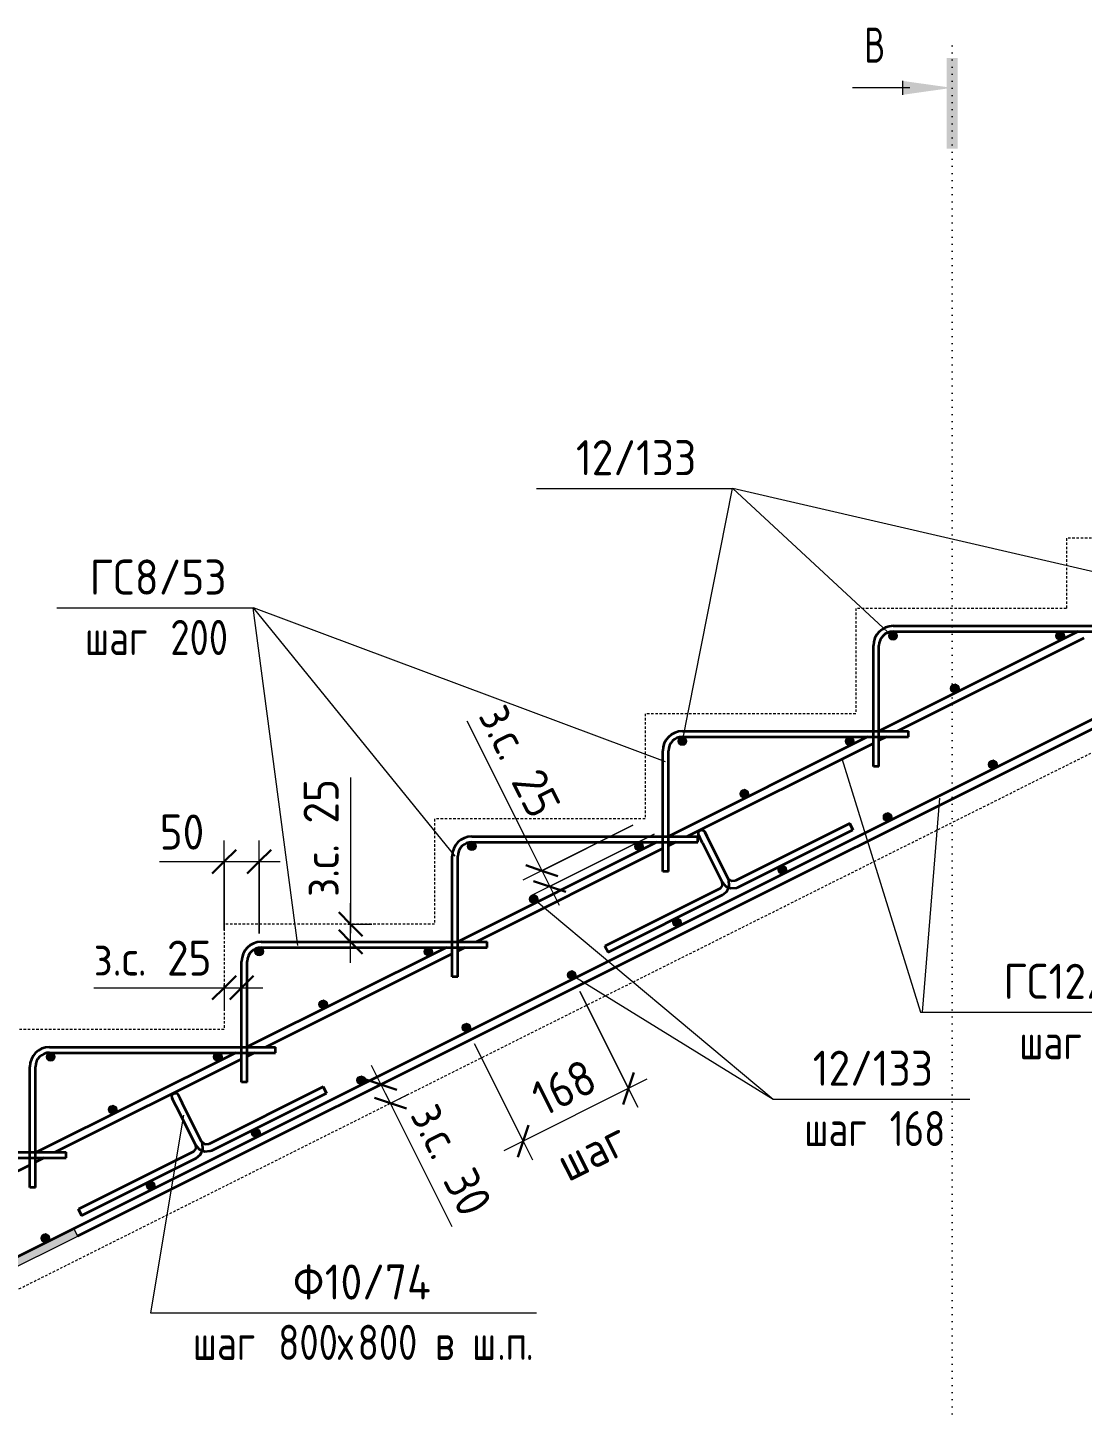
# Model space of a CAD drawing. Header units: millimetres. Extents: x 28908 to 47912, y -2577 to 78399.
# Drawn here: x 36930 to 38433, y -1306 to 658 of the extents above; entities that cross this region are included whole.
import ezdxf

# ---------------------------------------------------------------- set-up
doc = ezdxf.new("R2010")
doc.units = ezdxf.units.MM
doc.linetypes.add('01 Штриховая _4 мм_', pattern=[6, 3.5, -2.5])
doc.linetypes.add('04 Пунктир 10мм', pattern=[10, 0, -10])
for name, color, linetype, lineweight in [('AA_Dim', 7, 'Continuous', 9), ('AA_Dim-20', 7, 'Continuous', 9), ('AA_Oformlenie', 7, 'Continuous', 9), ('AA_Razrez', 7, 'Continuous', 9), ('AA_Vinoska', 7, 'Continuous', 9), ('KR_Armatura', 7, 'Continuous', 20), ('KR_Armatura_Tonkie', 7, 'Continuous', 20)]:
    doc.layers.add(name, color=color, linetype=linetype, lineweight=lineweight)
doc.layers.add('AF_Perekritie', color=7, linetype='Continuous', lineweight=60, true_color=0x006a35)
doc.layers.add('AF_Perekritie_Опалубка', color=7, linetype='Continuous', lineweight=60, true_color=0x006a35)
doc.styles.add('ISOCPEUR', font='isocpeur.TTF', dxfattribs={"width": 0.7, "height": 50})
doc.styles.add('ISOCPEUR_1', font='isocpeur.TTF', dxfattribs={"width": 0.9, "height": 50})
doc.styles.add('ISOCPEUR_2', font='isocpeur.TTF', dxfattribs={"width": 0.8, "height": 50})
doc.dimstyles.new('00_Точн_3_знака__прозр__1', dxfattribs={"dimscale": 304.8, "dimtxt": 50.137748, "dimasz": 0.111549, "dimexe": 0.098425, "dimexo": 0.065617, "dimgap": 0.006562, "dimtad": 1, "dimdec": 3, "dimrnd": 0.001, "dimdsep": 46, "dimtxsty": 'ISOCPEUR_1', "dimblk1": 'OBLIQUE', "dimblk2": 'OBLIQUE', "dimsah": 1, "dimcen": 0.09, "dimdle": 0.098425, "dimazin": 0, "dimtfac": 1, "dimtdec": 4, "dimtix": 1, "dimtmove": 1, "dimatfit": 3, "dimfxl": 1, "dimtvp": 1, "dimtolj": 1, "dimtzin": 0, "dimlwd": 18, "dimlwe": 18, "dimarcsym": 2})
doc.dimstyles.new('05_Округл_1мм__прозр_', dxfattribs={"dimscale": 304.8, "dimtxt": 50.137748, "dimasz": 0.111549, "dimexe": 0.098425, "dimexo": 0.065617, "dimgap": 0.006562, "dimtad": 1, "dimdec": 0, "dimdsep": 46, "dimtxsty": 'ISOCPEUR_1', "dimblk1": 'OBLIQUE', "dimblk2": 'OBLIQUE', "dimsah": 1, "dimcen": 0.09, "dimdle": 0.098425, "dimazin": 0, "dimtfac": 1, "dimtdec": 4, "dimtix": 1, "dimtmove": 0, "dimatfit": 3, "dimfxl": 1, "dimtvp": 1, "dimtolj": 1, "dimtzin": 0, "dimlwd": 18, "dimlwe": 18, "dimarcsym": 2})

# ---------------------------------------------------------------- blocks, each defined once
blk = doc.blocks.new('Ktcnybwf - Лестница-3686718-А-А Арм')
at = {"layer": 'AF_Perekritie', "linetype": '01 Штриховая _4 мм_', "lineweight": 20}
for p, q in [((-31880.1, -70), (-32180.1, -70)), ((-32180.1, -70), (-32180.1, -170)), ((-32180.1, -170), (-32480.1, -170)), ((-32480.1, -170), (-32480.1, -320)), ((-34080.1, -1343.6), (-31932.8, -270)), ((-31932.8, -270), (-31880.1, -270)), ((-32480.1, -320), (-32780.1, -320)), ((-32780.1, -320), (-32780.1, -470)), ((-32780.1, -470), (-33080.1, -470)), ((-33080.1, -470), (-33080.1, -620)), ((-33080.1, -620), (-33380.1, -620)), ((-33380.1, -620), (-33380.1, -770)), ((-33380.1, -770), (-33680.1, -770)), ((-33680.1, -770), (-33680.1, -920)), ((-33680.1, -920), (-33980.1, -920)), ((-33980.1, -920), (-33980.1, -1070)), ((-33980.1, -1070), (-34280.1, -1070)), ((-34280.1, -1070), (-34280.1, -1340)), ((-34280.1, -1340), (-34134.6, -1340)), ((-34122, -1340), (-34080.1, -1340)), ((-34080.1, -1340), (-34080.1, -1343.6))]:
    blk.add_line(p, q, dxfattribs=at)
blk = doc.blocks.new('261_Лягушка _НесАрм_РабПлоск_ - 10 А240-V1-А-А Арм')
at = {"layer": 'KR_Armatura_Tonkie', "lineweight": 35}
for p, q in [((-33238.7, -851.6), (-33401.9, -933.2)), ((-33397.4, -942.2), (-33234.2, -860.5)), ((-33238.7, -851.6), (-33234.2, -860.5)), ((-33234.2, -860.5), (-33238.7, -851.6)), ((-33448.6, -878.9), (-33420.9, -934.3)), ((-33448.6, -878.9), (-33420.9, -934.3)), ((-33412, -929.9), (-33439.7, -874.4)), ((-33412, -929.9), (-33439.7, -874.4)), ((-33424.3, -944.4), (-33587.5, -1026)), ((-33583, -1035), (-33419.8, -953.3)), ((-33583, -1035), (-33587.5, -1026)), ((-33587.5, -1026), (-33583, -1035))]:
    blk.add_line(p, q, dxfattribs=at)
at = {"layer": 'KR_Armatura_Tonkie', "lineweight": 35, "flags": 128}
for points in [[(-33454.2, -867.7), (-33454.3, -863.4), (-33451, -860.6), (-33446.8, -861.4), (-33445.3, -863.2)], [(-33445.3, -863.2), (-33444.4, -865), (-33442.1, -869.6), (-33439.7, -874.4)], [(-33439.7, -874.4), (-33442.7, -868.4), (-33444.7, -864.3), (-33445.3, -863.2)], [(-33448.6, -878.9), (-33451.6, -872.9), (-33453.7, -868.8), (-33454.2, -867.7)], [(-33454.2, -867.7), (-33453.4, -869.4), (-33451.1, -874.1), (-33448.6, -878.9)], [(-33420.9, -934.3), (-33420.4, -939.6), (-33423.5, -944), (-33424.3, -944.4)], [(-33420.9, -934.3), (-33415.6, -940.6), (-33408, -943.8), (-33399.8, -943.1), (-33397.4, -942.2)], [(-33419.8, -953.3), (-33413.5, -948), (-33410.3, -940.4), (-33411, -932.2), (-33412, -929.9)], [(-33401.9, -933.2), (-33407.2, -933.8), (-33411.5, -930.6), (-33412, -929.9)]]:
    blk.add_lwpolyline(points, dxfattribs=at)
blk = doc.blocks.new('079_Обозначение загиба стержня _ЭлУзла_ - Сплошные линии-3775775-А-А Арм')
at = {"layer": 'AA_Oformlenie'}
for points in [[(-34107.5, -1323.7), (-33588.6, -1064.5), (-33594, -1053.7), (-34112.8, -1313)], [(-33976.5, -1238), (-33985.1, -1208.8), (-33994.6, -1213.5)], [(-34136.1, -1350.6), (-34124.1, -1350.6), (-34123.3, -1344), (-34121.2, -1337.7), (-34117.7, -1332.1), (-34112.8, -1327.2), (-34107.5, -1323.7), (-34112.8, -1313), (-34120.6, -1318), (-34127.1, -1324.7), (-34132, -1332.6), (-34135, -1341.3)]]:
    blk.add_hatch(color=256, dxfattribs=at).paths.add_polyline_path(points)
for p, q in [((-33594, -1053.7), (-34112.8, -1313)), ((-33594, -1053.7), (-34112.8, -1313)), ((-33588.6, -1064.5), (-33594, -1053.7)), ((-33588.6, -1064.5), (-33594, -1053.7)), ((-34107.5, -1323.7), (-33588.6, -1064.5)), ((-34107.5, -1323.7), (-33588.6, -1064.5)), ((-33985.1, -1208.8), (-33994.6, -1213.5)), ((-33994.6, -1213.5), (-33976.5, -1238)), ((-33976.5, -1238), (-33985.1, -1208.8)), ((-34107.5, -1323.7), (-34112.8, -1313)), ((-34112.8, -1313), (-34107.5, -1323.7)), ((-34136.1, -1350.6), (-34124.1, -1350.6))]:
    blk.add_line(p, q, dxfattribs=at)
for centre, radius, start, end in [((-34124.1, -1278.2), 150, 77.6288, 90), ((-34124.1, -1278.2), 150, 61.2026, 73.4903), ((-34124.1, -1278.2), 150, 26.55, 55.8028), ((-34094.1, -1350.6), 42, 116.55, 180), ((-34094.1, -1350.6), 42, 116.55, 180), ((-34094.1, -1350.6), 30, 116.55, 180), ((-34094.1, -1350.6), 30, 116.55, 180)]:
    blk.add_arc(centre, radius, start, end, dxfattribs=at)
blk = doc.blocks.new('Разрез - Номер узла_ спереди-394134-А-А Арм')
at = {"layer": 'AA_Razrez'}
for points in [[(-30447.7, 480.7), (-30463.7, 480.7), (-30463.7, 609.8), (-30447.7, 609.8)], [(-30526.5, 557.3), (-30526.5, 577.2), (-30455.8, 567.3)]]:
    blk.add_hatch(color=256, dxfattribs=at).paths.add_polyline_path(points)
for p, q in [((-30526.5, 577.2), (-30526.5, 557.3)), ((-30515.8, 567.3), (-30597.7, 567.3))]:
    blk.add_line(p, q, dxfattribs=at)
blk = doc.blocks.new('DIMBLOCK62-А-А Арм')
at = {"layer": 'AA_Dim-20', "color": 30, "lineweight": 18, "true_color": 0xff8000, "transparency": 16777216}
for p, q in [((37460.8, -902), (37420.6, -821.5)), ((37430.4, -850.1), (37460.8, -834.9)), ((37434, -848.3), (37430.4, -850.1)), ((37450.4, -881.2), (37440.7, -861.7)), ((37443.8, -877), (37474.2, -861.7)), ((37447.4, -875.1), (37443.8, -877)), ((37535.5, -1051.4), (37450.4, -881.2))]:
    blk.add_line(p, q, dxfattribs=at)
at = {"layer": 'AA_Dim-20', "color": 30, "lineweight": 30, "true_color": 0xff8000, "transparency": 16777216}
for p, q in [((37434, -848.3), (37411.2, -840.7)), ((37434, -848.3), (37456.8, -855.9)), ((37447.4, -875.1), (37424.6, -867.5)), ((37447.4, -875.1), (37470.2, -882.7))]:
    blk.add_line(p, q, dxfattribs=at)
at = {"layer": 'AA_Dim-20', "color": 0, "lineweight": 18, "transparency": 16777216, "insert": (37519.4, -869.1), "char_height": 50, "width": 204.335, "attachment_point": 1, "rotation": 296.5651, "line_spacing_factor": 1.135194, "style": 'ISOCPEUR_1'}
blk.add_mtext('з.с. 30', dxfattribs=at)
blk = doc.blocks.new('_Oblique')
at = {"color": 0, "linetype": 'ByBlock', "lineweight": -2}
blk.add_line((-0.5, -0.5), (0.5, 0.5), dxfattribs=at)
blk = doc.blocks.new('DIMBLOCK63-А-А Арм')
at = {"layer": 'AA_Dim-20', "color": 30, "lineweight": 30, "true_color": 0xff8000, "transparency": 16777216}
for p, q in [((37210.5, -710.4), (37227.5, -693.4)), ((37235.5, -710.4), (37252.5, -693.4)), ((37210.5, -710.4), (37193.5, -727.4)), ((37235.5, -710.4), (37218.5, -727.4))]:
    blk.add_line(p, q, dxfattribs=at)
at = {"layer": 'AA_Dim-20', "color": 30, "lineweight": 18, "true_color": 0xff8000, "transparency": 16777216}
for p, q in [((37210.5, -706.3), (37210.5, -740.4)), ((37210.5, -710.4), (37210.5, -706.3)), ((37235.5, -706.3), (37235.5, -740.4)), ((37235.5, -710.4), (37235.5, -706.3)), ((37024.7, -710.4), (37215, -710.4)), ((37180.5, -710.4), (37265.5, -710.4)), ((37215, -710.4), (37223, -710.4))]:
    blk.add_line(p, q, dxfattribs=at)
at = {"layer": 'AA_Dim-20', "color": 0, "lineweight": 18, "transparency": 16777216, "insert": (37024.7, -643.2), "char_height": 50, "width": 204.335, "attachment_point": 1, "line_spacing_factor": 1.135194, "style": 'ISOCPEUR_1'}
blk.add_mtext('з.с. 25', dxfattribs=at)
blk = doc.blocks.new('DIMBLOCK64-А-А Арм')
at = {"layer": 'AA_Dim-20', "color": 30, "lineweight": 18, "true_color": 0xff8000, "transparency": 16777216}
for p, q in [((37390.8, -410.7), (37390.8, -601)), ((37390.8, -675), (37390.8, -590)), ((37390.8, -601), (37390.8, -632.5)), ((37386.8, -620), (37420.8, -620)), ((37390.8, -620), (37386.8, -620)), ((37386.8, -645), (37420.8, -645)), ((37390.8, -645), (37386.8, -645))]:
    blk.add_line(p, q, dxfattribs=at)
at = {"layer": 'AA_Dim-20', "color": 30, "lineweight": 30, "true_color": 0xff8000, "transparency": 16777216}
for p, q in [((37390.8, -620), (37373.8, -603)), ((37390.8, -645), (37373.8, -628)), ((37390.8, -620), (37407.8, -637)), ((37390.8, -645), (37407.8, -662))]:
    blk.add_line(p, q, dxfattribs=at)
at = {"layer": 'AA_Dim-20', "color": 0, "lineweight": 18, "transparency": 16777216, "insert": (37323.7, -581), "char_height": 50, "width": 204.335, "attachment_point": 1, "rotation": 90, "line_spacing_factor": 1.135194, "style": 'ISOCPEUR_1'}
blk.add_mtext('з.с. 25', dxfattribs=at)
blk = doc.blocks.new('DIMBLOCK65-А-А Арм')
at = {"layer": 'AA_Dim-20', "color": 30, "lineweight": 18, "true_color": 0xff8000, "transparency": 16777216}
for p, q in [((37210.5, -628.3), (37210.5, -500.8)), ((37260.5, -633), (37260.5, -500.8)), ((37118.6, -530.8), (37201, -530.8)), ((37180.5, -530.8), (37290.5, -530.8)), ((37201, -530.8), (37235.5, -530.8)), ((37210.5, -530.8), (37210.5, -628.3)), ((37260.5, -530.8), (37260.5, -633))]:
    blk.add_line(p, q, dxfattribs=at)
at = {"layer": 'AA_Dim-20', "color": 30, "lineweight": 30, "true_color": 0xff8000, "transparency": 16777216}
for p, q in [((37210.5, -530.8), (37227.5, -513.8)), ((37260.5, -530.8), (37277.5, -513.8)), ((37210.5, -530.8), (37193.5, -547.8)), ((37260.5, -530.8), (37243.5, -547.8))]:
    blk.add_line(p, q, dxfattribs=at)
at = {"layer": 'AA_Dim-20', "color": 0, "lineweight": 18, "transparency": 16777216, "insert": (37118.6, -463.6), "char_height": 50, "width": 74.923, "attachment_point": 1, "line_spacing_factor": 1.135194, "style": 'ISOCPEUR_1'}
blk.add_mtext('50', dxfattribs=at)
blk = doc.blocks.new('DIMBLOCK66-А-А Арм')
at = {"layer": 'AA_Dim-20', "color": 30, "lineweight": 18, "true_color": 0xff8000, "transparency": 16777216}
for p, q in [((37556.5, -330.3), (37641.6, -500.5)), ((37792.6, -478.9), (37636.3, -557.1)), ((37663.2, -543.7), (37792.6, -478.9)), ((37641.6, -500.5), (37668.8, -554.8)), ((37823.3, -491.5), (37647.5, -579.4)), ((37674.3, -566), (37823.3, -491.5)), ((37649.8, -516.8), (37687.8, -592.8))]:
    blk.add_line(p, q, dxfattribs=at)
at = {"layer": 'AA_Dim-20', "color": 30, "lineweight": 30, "true_color": 0xff8000, "transparency": 16777216}
for p, q in [((37663.2, -543.7), (37640.4, -536)), ((37663.2, -543.7), (37686, -551.3)), ((37674.3, -566), (37651.5, -558.4)), ((37674.3, -566), (37697.2, -573.6))]:
    blk.add_line(p, q, dxfattribs=at)
at = {"layer": 'AA_Dim-20', "color": 0, "lineweight": 18, "transparency": 16777216, "insert": (37616.6, -300.3), "char_height": 50, "width": 204.335, "attachment_point": 1, "rotation": 296.5651, "line_spacing_factor": 1.135194, "style": 'ISOCPEUR_1'}
blk.add_mtext('з.с. 25', dxfattribs=at)
blk = doc.blocks.new('DIMBLOCK69-А-А Арм')
at = {"layer": 'AA_Dim-20', "color": 98, "lineweight": 18, "true_color": 0x005500, "transparency": 16777216}
for p, q in [((37717.3, -715.6), (37799.9, -880.7)), ((37786.5, -853.9), (37717.3, -715.6)), ((37567.3, -790.6), (37649.9, -955.7)), ((37636.5, -928.9), (37567.3, -790.6)), ((37609.7, -942.3), (37813.3, -840.5))]:
    blk.add_line(p, q, dxfattribs=at)
at = {"layer": 'AA_Dim-20', "color": 98, "lineweight": 30, "true_color": 0x005500, "transparency": 16777216}
for p, q in [((37786.5, -853.9), (37794.1, -831.1)), ((37786.5, -853.9), (37778.9, -876.7)), ((37636.5, -928.9), (37644.1, -906.1)), ((37636.5, -928.9), (37628.9, -951.7))]:
    blk.add_line(p, q, dxfattribs=at)
at = {"layer": 'AA_Dim-20', "color": 0, "lineweight": 18, "transparency": 16777216, "char_height": 50, "attachment_point": 1, "rotation": 26.5651, "line_spacing_factor": 1.135194, "style": 'ISOCPEUR_1'}
for s, insert, width in [('168', (37643.8, -850.1), 101.032), ('шаг', (37678.2, -943.2), 127.142)]:
    blk.add_mtext(s, dxfattribs=dict(at, insert=insert, width=width))
blk = doc.blocks.new('042_М_Арматуры - Диам длина поз _ Шаг-2260295-А-А Арм')
at = {"layer": 'AA_Vinoska'}
blk.add_line((-30255.6, -895.6), (-29975.6, -895.6), dxfattribs=at)
blk = doc.blocks.new('042_М_Арматуры - Диам длина поз _ Комментарий полка 25-3827468-А-А Арм')
at = {"layer": 'AA_Vinoska'}
blk.add_line((-31345.3, -434.9), (-30845.3, -434.9), dxfattribs=at)
blk = doc.blocks.new('042_М_Арматуры - Диам длина поз _ Комментарий-2260297-А-А Арм')
at = {"layer": 'AA_Vinoska'}
blk.add_line((-33880.8, -2220.4), (-33600.8, -2220.4), dxfattribs=at)

msp = doc.modelspace()

# ---------------------------------------------------------------- hatches: boundary and pattern name
at = {"layer": 'KR_Armatura'}
h = msp.add_hatch(color=256, dxfattribs=at)
edge = h.paths.add_edge_path()
edge.add_arc((38163.4726, -209), 6, 0, 360)
for points in [[(38160.4726, -214.1962), (38166.4726, -214.1962), (38169.4726, -209), (38166.4726, -203.8038), (38160.4726, -203.8038), (38157.4726, -209)], [(38401.2122, -215.0987), (38406.5788, -212.4154), (38406.9383, -206.4262), (38401.9312, -203.1203), (38396.5647, -205.8035), (38396.2052, -211.7928)], [(38251.2168, -290.0964), (38256.5834, -287.4131), (38256.9429, -281.4239), (38251.9358, -278.118), (38246.5692, -280.8013), (38246.2097, -286.7905)], [(38101.2214, -365.0941), (38106.5879, -362.4109), (38106.9474, -356.4216), (38101.9404, -353.1157), (38096.5738, -355.799), (38096.2143, -361.7882)], [(37860.4726, -364.1962), (37866.4726, -364.1962), (37869.4726, -359), (37866.4726, -353.8038), (37860.4726, -353.8038), (37857.4726, -359)], [(38305.3292, -398.3219), (38310.6957, -395.6386), (38311.0552, -389.6494), (38306.0482, -386.3434), (38300.6816, -389.0267), (38300.3221, -395.0159)], [(37951.2259, -440.0919), (37956.5925, -437.4086), (37956.952, -431.4194), (37951.9449, -428.1134), (37946.5783, -430.7967), (37946.2189, -436.7859)], [(38155.3337, -473.3196), (38160.7003, -470.6363), (38161.0598, -464.6471), (38156.0527, -461.3411), (38150.6862, -464.0244), (38150.3267, -470.0136)], [(37560.4726, -514.1962), (37566.4726, -514.1962), (37569.4726, -509), (37566.4726, -503.8038), (37560.4726, -503.8038), (37557.4726, -509)], [(37801.2305, -515.0896), (37806.5971, -512.4063), (37806.9565, -506.4171), (37801.9495, -503.1111), (37796.5829, -505.7944), (37796.2234, -511.7836)], [(38005.3383, -548.3173), (38010.7049, -545.634), (38011.0644, -539.6448), (38006.0573, -536.3389), (38000.6907, -539.0221), (38000.3312, -545.0114)], [(37651.2351, -590.0873), (37656.6016, -587.404), (37656.9611, -581.4148), (37651.954, -578.1089), (37646.5875, -580.7921), (37646.228, -586.7814)], [(37855.3429, -623.315), (37860.7094, -620.6317), (37861.0689, -614.6425), (37856.0618, -611.3366), (37850.6953, -614.0199), (37850.3358, -620.0091)], [(37257.4726, -664.1962), (37263.4726, -664.1962), (37266.4726, -659), (37263.4726, -653.8038), (37257.4726, -653.8038), (37254.4726, -659)], [(37501.2396, -665.085), (37506.6062, -662.4017), (37506.9657, -656.4125), (37501.9586, -653.1066), (37496.592, -655.7899), (37496.2325, -661.7791)], [(37705.3474, -698.3127), (37710.714, -695.6295), (37711.0735, -689.6402), (37706.0664, -686.3343), (37700.6998, -689.0176), (37700.3404, -695.0068)], [(37351.2442, -740.0827), (37356.6107, -737.3995), (37356.9702, -731.4102), (37351.9632, -728.1043), (37346.5966, -730.7876), (37346.2371, -736.7768)], [(37555.352, -773.3105), (37560.7185, -770.6272), (37561.078, -764.638), (37556.071, -761.332), (37550.7044, -764.0153), (37550.3449, -770.0045)], [(36960.4726, -814.1962), (36966.4726, -814.1962), (36969.4726, -809), (36966.4726, -803.8038), (36960.4726, -803.8038), (36957.4726, -809)], [(37201.2487, -815.0805), (37206.6153, -812.3972), (37206.9748, -806.408), (37201.9677, -803.102), (37196.6012, -805.7853), (37196.2417, -811.7745)], [(37405.3565, -848.3082), (37410.7231, -845.6249), (37411.0826, -839.6357), (37406.0755, -836.3297), (37400.709, -839.013), (37400.3495, -845.0022)], [(37051.2533, -890.0782), (37056.6199, -887.3949), (37056.9793, -881.4057), (37051.9723, -878.0997), (37046.6057, -880.783), (37046.2462, -886.7722)], [(37255.3611, -923.3059), (37260.7277, -920.6226), (37261.0872, -914.6334), (37256.0801, -911.3275), (37250.7135, -914.0107), (37250.354, -920)], [(37105.3657, -998.3036), (37110.7322, -995.6203), (37111.0917, -989.6311), (37106.0846, -986.3252), (37100.7181, -989.0085), (37100.3586, -994.9977)], [(36955.3702, -1073.3013), (36960.7368, -1070.6181), (36961.0963, -1064.6288), (36956.0892, -1061.3229), (36950.7226, -1064.0062), (36950.3632, -1069.9954)]]:
    msp.add_hatch(color=256, dxfattribs=at).paths.add_polyline_path(points)
h = msp.add_hatch(color=256, dxfattribs=at)
edge = h.paths.add_edge_path()
edge.add_arc((38401.5717, -209.1095), 6, 0, 360)
h = msp.add_hatch(color=256, dxfattribs=at)
edge = h.paths.add_edge_path()
edge.add_arc((38251.5763, -284.1072), 6, 0, 360)
h = msp.add_hatch(color=256, dxfattribs=at)
edge = h.paths.add_edge_path()
edge.add_arc((37863.4726, -359), 6, 0, 360)
h = msp.add_hatch(color=256, dxfattribs=at)
edge = h.paths.add_edge_path()
edge.add_arc((38101.5809, -359.1049), 6, 0, 360)
h = msp.add_hatch(color=256, dxfattribs=at)
edge = h.paths.add_edge_path()
edge.add_arc((38305.6887, -392.3326), 6, 0, 360)
h = msp.add_hatch(color=256, dxfattribs=at)
edge = h.paths.add_edge_path()
edge.add_arc((37951.5854, -434.1026), 6, 0, 360)
h = msp.add_hatch(color=256, dxfattribs=at)
edge = h.paths.add_edge_path()
edge.add_arc((38155.6932, -467.3304), 6, 0, 360)
h = msp.add_hatch(color=256, dxfattribs=at)
edge = h.paths.add_edge_path()
edge.add_arc((37563.4726, -509), 6, 0, 360)
h = msp.add_hatch(color=256, dxfattribs=at)
edge = h.paths.add_edge_path()
edge.add_arc((37801.59, -509.1004), 6, 0, 360)
h = msp.add_hatch(color=256, dxfattribs=at)
edge = h.paths.add_edge_path()
edge.add_arc((38005.6978, -542.3281), 6, 0, 360)
h = msp.add_hatch(color=256, dxfattribs=at)
edge = h.paths.add_edge_path()
edge.add_arc((37651.5945, -584.0981), 6, 0, 360)
h = msp.add_hatch(color=256, dxfattribs=at)
edge = h.paths.add_edge_path()
edge.add_arc((37855.7024, -617.3258), 6, 0, 360)
h = msp.add_hatch(color=256, dxfattribs=at)
edge = h.paths.add_edge_path()
edge.add_arc((37260.4726, -659), 6, 0, 360)
h = msp.add_hatch(color=256, dxfattribs=at)
edge = h.paths.add_edge_path()
edge.add_arc((37501.5991, -659.0958), 6, 0, 360)
h = msp.add_hatch(color=256, dxfattribs=at)
edge = h.paths.add_edge_path()
edge.add_arc((37705.7069, -692.3235), 6, 0, 360)
h = msp.add_hatch(color=256, dxfattribs=at)
edge = h.paths.add_edge_path()
edge.add_arc((37351.6037, -734.0935), 6, 0, 360)
h = msp.add_hatch(color=256, dxfattribs=at)
edge = h.paths.add_edge_path()
edge.add_arc((37555.7115, -767.3212), 6, 0, 360)
h = msp.add_hatch(color=256, dxfattribs=at)
edge = h.paths.add_edge_path()
edge.add_arc((36963.4726, -809), 6, 0, 360)
h = msp.add_hatch(color=256, dxfattribs=at)
edge = h.paths.add_edge_path()
edge.add_arc((37201.6082, -809.0912), 6, 0, 360)
h = msp.add_hatch(color=256, dxfattribs=at)
edge = h.paths.add_edge_path()
edge.add_arc((37405.716, -842.319), 6, 0, 360)
h = msp.add_hatch(color=256, dxfattribs=at)
edge = h.paths.add_edge_path()
edge.add_arc((37051.6128, -884.089), 6, 0, 360)
h = msp.add_hatch(color=256, dxfattribs=at)
edge = h.paths.add_edge_path()
edge.add_arc((37255.7206, -917.3167), 6, 0, 360)
h = msp.add_hatch(color=256, dxfattribs=at)
edge = h.paths.add_edge_path()
edge.add_arc((37105.7252, -992.3144), 6, 0, 360)
h = msp.add_hatch(color=256, dxfattribs=at)
edge = h.paths.add_edge_path()
edge.add_arc((36955.7297, -1067.3121), 6, 0, 360)

# ---------------------------------------------------------------- linework, layer by layer
at = {"layer": 'AA_Razrez', "color": 7, "linetype": '04 Пунктир 10мм', "true_color": 0xffffff}
msp.add_line((38247.6103, 631.7823), (38247.6103, -2435.3837), dxfattribs=at)
at = {"layer": 'AA_Vinoska'}
for p, q in [((37863.4726, -359), (37935.0314, 0.8077)), ((37935.0314, 0.8077), (37935.4611, 0.8077)), ((38463.4726, -121), (37935.4611, 0.8077)), ((38162.2714, -209.6853), (37935.4611, 0.8077)), ((37251.9511, -169.3385), (37252.1855, -169.3385)), ((37315.3415, -650.3597), (37251.9511, -169.3385)), ((37839.4745, -388.5362), (37252.1855, -169.3385)), ((37539.4745, -523), (37252.1855, -169.3385)), ((38090.6193, -383.605), (38202.78, -745.3236)), ((38229.8956, -440.2259), (38204.9057, -745.3236)), ((37652.3826, -584.0535), (37992.7443, -869.1697)), ((37704.9453, -691.4607), (37992.7443, -869.1697)), ((38202.78, -745.3236), (38303.305, -745.3236)), ((38204.9057, -745.3236), (38303.305, -745.3236)), ((37152.6995, -892.1436), (37105.434, -1173.8032)), ((37105.434, -1173.8032), (37155.4611, -1173.8032))]:
    msp.add_line(p, q, dxfattribs=at)
at = {"layer": 'KR_Armatura'}
for p, q in [((38160.4726, -203.8038), (38157.4726, -209)), ((38157.4726, -209), (38160.4726, -214.1962)), ((38166.4726, -203.8038), (38160.4726, -203.8038)), ((38160.4726, -214.1962), (38166.4726, -214.1962)), ((38169.4726, -209), (38166.4726, -203.8038)), ((38166.4726, -214.1962), (38169.4726, -209)), ((38396.5647, -205.8035), (38396.2052, -211.7928)), ((38396.2052, -211.7928), (38401.2122, -215.0987)), ((38401.9312, -203.1203), (38396.5647, -205.8035)), ((38401.2122, -215.0987), (38406.5788, -212.4154)), ((38406.9383, -206.4262), (38401.9312, -203.1203)), ((38406.5788, -212.4154), (38406.9383, -206.4262)), ((38246.5692, -280.8013), (38246.2097, -286.7905)), ((38246.2097, -286.7905), (38251.2168, -290.0964)), ((38251.9358, -278.118), (38246.5692, -280.8013)), ((38251.2168, -290.0964), (38256.5834, -287.4131)), ((38256.9429, -281.4239), (38251.9358, -278.118)), ((38256.5834, -287.4131), (38256.9429, -281.4239)), ((38101.9404, -353.1157), (38096.5738, -355.799)), ((38106.9474, -356.4216), (38101.9404, -353.1157)), ((37860.4726, -353.8038), (37857.4726, -359)), ((37857.4726, -359), (37860.4726, -364.1962)), ((37866.4726, -353.8038), (37860.4726, -353.8038)), ((37860.4726, -364.1962), (37866.4726, -364.1962)), ((37869.4726, -359), (37866.4726, -353.8038)), ((37866.4726, -364.1962), (37869.4726, -359)), ((38096.5738, -355.799), (38096.2143, -361.7882)), ((38096.2143, -361.7882), (38101.2214, -365.0941)), ((38101.2214, -365.0941), (38106.5879, -362.4109)), ((38106.5879, -362.4109), (38106.9474, -356.4216)), ((38300.6816, -389.0267), (38300.3221, -395.0159)), ((38306.0482, -386.3434), (38300.6816, -389.0267)), ((38311.0552, -389.6494), (38306.0482, -386.3434)), ((38310.6957, -395.6386), (38311.0552, -389.6494)), ((38300.3221, -395.0159), (38305.3292, -398.3219)), ((38305.3292, -398.3219), (38310.6957, -395.6386)), ((37946.5783, -430.7967), (37946.2189, -436.7859)), ((37951.9449, -428.1134), (37946.5783, -430.7967)), ((37956.952, -431.4194), (37951.9449, -428.1134)), ((37956.5925, -437.4086), (37956.952, -431.4194)), ((37946.2189, -436.7859), (37951.2259, -440.0919)), ((37951.2259, -440.0919), (37956.5925, -437.4086)), ((38150.6862, -464.0244), (38150.3267, -470.0136)), ((38150.3267, -470.0136), (38155.3337, -473.3196)), ((38156.0527, -461.3411), (38150.6862, -464.0244)), ((38155.3337, -473.3196), (38160.7003, -470.6363)), ((38161.0598, -464.6471), (38156.0527, -461.3411)), ((38160.7003, -470.6363), (38161.0598, -464.6471)), ((37560.4726, -503.8038), (37557.4726, -509)), ((37557.4726, -509), (37560.4726, -514.1962)), ((37566.4726, -503.8038), (37560.4726, -503.8038)), ((37569.4726, -509), (37566.4726, -503.8038)), ((37566.4726, -514.1962), (37569.4726, -509)), ((37796.5829, -505.7944), (37796.2234, -511.7836)), ((37801.9495, -503.1111), (37796.5829, -505.7944)), ((37806.9565, -506.4171), (37801.9495, -503.1111)), ((37806.5971, -512.4063), (37806.9565, -506.4171)), ((37560.4726, -514.1962), (37566.4726, -514.1962)), ((37796.2234, -511.7836), (37801.2305, -515.0896)), ((37801.2305, -515.0896), (37806.5971, -512.4063)), ((38000.6907, -539.0221), (38000.3312, -545.0114)), ((38000.3312, -545.0114), (38005.3383, -548.3173)), ((38006.0573, -536.3389), (38000.6907, -539.0221)), ((38005.3383, -548.3173), (38010.7049, -545.634)), ((38011.0644, -539.6448), (38006.0573, -536.3389)), ((38010.7049, -545.634), (38011.0644, -539.6448)), ((37646.5875, -580.7921), (37646.228, -586.7814)), ((37646.228, -586.7814), (37651.2351, -590.0873)), ((37651.954, -578.1089), (37646.5875, -580.7921)), ((37651.2351, -590.0873), (37656.6016, -587.404)), ((37656.9611, -581.4148), (37651.954, -578.1089)), ((37656.6016, -587.404), (37656.9611, -581.4148)), ((37850.6953, -614.0199), (37850.3358, -620.0091)), ((37850.3358, -620.0091), (37855.3429, -623.315)), ((37856.0618, -611.3366), (37850.6953, -614.0199)), ((37855.3429, -623.315), (37860.7094, -620.6317)), ((37861.0689, -614.6425), (37856.0618, -611.3366)), ((37860.7094, -620.6317), (37861.0689, -614.6425)), ((37257.4726, -653.8038), (37254.4726, -659)), ((37254.4726, -659), (37257.4726, -664.1962)), ((37263.4726, -653.8038), (37257.4726, -653.8038)), ((37257.4726, -664.1962), (37263.4726, -664.1962)), ((37266.4726, -659), (37263.4726, -653.8038)), ((37263.4726, -664.1962), (37266.4726, -659)), ((37496.592, -655.7899), (37496.2325, -661.7791)), ((37496.2325, -661.7791), (37501.2396, -665.085)), ((37501.9586, -653.1066), (37496.592, -655.7899)), ((37501.2396, -665.085), (37506.6062, -662.4017)), ((37506.9657, -656.4125), (37501.9586, -653.1066)), ((37506.6062, -662.4017), (37506.9657, -656.4125)), ((37706.0664, -686.3343), (37700.6998, -689.0176)), ((37711.0735, -689.6402), (37706.0664, -686.3343)), ((37700.6998, -689.0176), (37700.3404, -695.0068)), ((37700.3404, -695.0068), (37705.3474, -698.3127)), ((37705.3474, -698.3127), (37710.714, -695.6295)), ((37710.714, -695.6295), (37711.0735, -689.6402)), ((37346.5966, -730.7876), (37346.2371, -736.7768)), ((37346.2371, -736.7768), (37351.2442, -740.0827)), ((37351.9632, -728.1043), (37346.5966, -730.7876)), ((37351.2442, -740.0827), (37356.6107, -737.3995)), ((37356.9702, -731.4102), (37351.9632, -728.1043)), ((37356.6107, -737.3995), (37356.9702, -731.4102)), ((37550.7044, -764.0153), (37550.3449, -770.0045)), ((37556.071, -761.332), (37550.7044, -764.0153)), ((37561.078, -764.638), (37556.071, -761.332)), ((37560.7185, -770.6272), (37561.078, -764.638)), ((37550.3449, -770.0045), (37555.352, -773.3105)), ((37555.352, -773.3105), (37560.7185, -770.6272)), ((36960.4726, -803.8038), (36957.4726, -809)), ((36966.4726, -803.8038), (36960.4726, -803.8038)), ((36969.4726, -809), (36966.4726, -803.8038)), ((37201.9677, -803.102), (37196.6012, -805.7853)), ((37206.9748, -806.408), (37201.9677, -803.102)), ((36957.4726, -809), (36960.4726, -814.1962)), ((36960.4726, -814.1962), (36966.4726, -814.1962)), ((36966.4726, -814.1962), (36969.4726, -809)), ((37196.6012, -805.7853), (37196.2417, -811.7745)), ((37196.2417, -811.7745), (37201.2487, -815.0805)), ((37201.2487, -815.0805), (37206.6153, -812.3972)), ((37206.6153, -812.3972), (37206.9748, -806.408)), ((37400.709, -839.013), (37400.3495, -845.0022)), ((37406.0755, -836.3297), (37400.709, -839.013)), ((37411.0826, -839.6357), (37406.0755, -836.3297)), ((37410.7231, -845.6249), (37411.0826, -839.6357)), ((37400.3495, -845.0022), (37405.3565, -848.3082)), ((37405.3565, -848.3082), (37410.7231, -845.6249)), ((37046.6057, -880.783), (37046.2462, -886.7722)), ((37051.9723, -878.0997), (37046.6057, -880.783)), ((37056.9793, -881.4057), (37051.9723, -878.0997)), ((37056.6199, -887.3949), (37056.9793, -881.4057)), ((37046.2462, -886.7722), (37051.2533, -890.0782)), ((37051.2533, -890.0782), (37056.6199, -887.3949)), ((37250.7135, -914.0107), (37250.354, -920)), ((37250.354, -920), (37255.3611, -923.3059)), ((37256.0801, -911.3275), (37250.7135, -914.0107)), ((37255.3611, -923.3059), (37260.7277, -920.6226)), ((37261.0872, -914.6334), (37256.0801, -911.3275)), ((37260.7277, -920.6226), (37261.0872, -914.6334)), ((37100.7181, -989.0085), (37100.3586, -994.9977)), ((37100.3586, -994.9977), (37105.3657, -998.3036)), ((37106.0846, -986.3252), (37100.7181, -989.0085)), ((37105.3657, -998.3036), (37110.7322, -995.6203)), ((37111.0917, -989.6311), (37106.0846, -986.3252)), ((37110.7322, -995.6203), (37111.0917, -989.6311)), ((36950.7226, -1064.0062), (36950.3632, -1069.9954)), ((36950.3632, -1069.9954), (36955.3702, -1073.3013)), ((36956.0892, -1061.3229), (36950.7226, -1064.0062)), ((36955.3702, -1073.3013), (36960.7368, -1070.6181)), ((36961.0963, -1064.6288), (36956.0892, -1061.3229)), ((36960.7368, -1070.6181), (36961.0963, -1064.6288))]:
    msp.add_line(p, q, dxfattribs=at)
for centre in [(38163.4726, -209), (38401.5717, -209.1095), (38251.5763, -284.1072), (37863.4726, -359), (38101.5809, -359.1049), (38305.6887, -392.3326), (37951.5854, -434.1026), (38155.6932, -467.3304), (37563.4726, -509), (37801.59, -509.1004), (38005.6978, -542.3281), (37651.5945, -584.0981), (37855.7024, -617.3258), (37260.4726, -659), (37501.5991, -659.0958), (37705.7069, -692.3235), (37351.6037, -734.0935), (37555.7115, -767.3212), (36963.4726, -809), (37201.6082, -809.0912), (37405.716, -842.319), (37051.6128, -884.089), (37255.7206, -917.3167), (37105.7252, -992.3144), (36955.7297, -1067.3121)]:
    msp.add_circle(centre, 6, dxfattribs=at)
at = {"layer": 'KR_Armatura_Tonkie', "lineweight": 35}
for p, q in [((38163.4745, -195), (38485.4745, -195)), ((38427.2071, -203), (38143.4745, -344.8663)), ((38163.4745, -203), (38485.4745, -203)), ((38435.4745, -212.2827), (38170.0399, -345)), ((38638.9073, -232.434), (36592.2617, -1255.7504)), ((38135.4745, -395), (38135.4745, -223)), ((38143.4745, -395), (38143.4745, -223)), ((38644.2739, -243.1672), (37001.8466, -1064.3756)), ((38127.2071, -353), (37843.4745, -494.8663)), ((37863.4745, -345), (38185.4745, -345)), ((37863.4745, -353), (38185.4745, -353)), ((38154.0399, -353), (38143.4745, -358.2827)), ((38185.4745, -353), (38185.4745, -345)), ((37835.4745, -545), (37835.4745, -373)), ((37843.4745, -545), (37843.4745, -373)), ((38135.4745, -362.2827), (37870.0399, -495)), ((38143.4745, -395), (38135.4745, -395)), ((37827.2071, -503), (37543.4745, -644.8663)), ((37563.4745, -495), (37885.4745, -495)), ((37563.4745, -503), (37885.4745, -503)), ((37854.0399, -503), (37843.4745, -508.2827)), ((37885.4745, -503), (37885.4745, -495)), ((37535.4745, -695), (37535.4745, -523)), ((37543.4745, -695), (37543.4745, -523)), ((37835.4745, -512.2827), (37570.0399, -645)), ((37843.4745, -545), (37835.4745, -545)), ((37263.4745, -645), (37585.4745, -645)), ((37585.4745, -653), (37585.4745, -645)), ((37527.2071, -653), (37243.4745, -794.8663)), ((37263.4745, -653), (37585.4745, -653)), ((37535.4745, -662.2827), (37270.0399, -795)), ((37554.0399, -653), (37543.4745, -658.2827)), ((37235.4745, -845), (37235.4745, -673)), ((37243.4745, -845), (37243.4745, -673)), ((37543.4745, -695), (37535.4745, -695)), ((37227.2071, -803), (36943.2071, -945)), ((36961.7908, -795), (37283.7908, -795)), ((36961.7908, -803), (37283.7908, -803)), ((37254.0399, -803), (37243.4745, -808.2827)), ((37283.7908, -803), (37283.7908, -795)), ((36933.7908, -995), (36933.7908, -823)), ((36941.7908, -995), (36941.7908, -823)), ((37235.4745, -812.2827), (36970.0399, -945)), ((37243.4745, -845), (37235.4745, -845)), ((36663.4745, -945), (36985.4745, -945)), ((36663.4745, -953), (36985.4745, -953)), ((36954.0399, -953), (36941.7908, -959.1245)), ((36985.4745, -953), (36985.4745, -945)), ((36933.7908, -963.1245), (36901.876, -979.082)), ((36941.7908, -995), (36933.7908, -995))]:
    msp.add_line(p, q, dxfattribs=at)
for centre, radius in [((38163.4745, -223), 28), ((38163.4745, -223), 20), ((37863.4745, -373), 28), ((37863.4745, -373), 20), ((37563.4745, -523), 28), ((37563.4745, -523), 20), ((37263.4745, -673), 28), ((37263.4745, -673), 20), ((36961.7908, -823), 28), ((36961.7908, -823), 20)]:
    msp.add_arc(centre, radius, 90, 180, dxfattribs=at)

# ---------------------------------------------------------------- block references
at = {"layer": 'AA_Oformlenie'}
msp.add_blockref('079_Обозначение загиба стержня _ЭлУзла_ - Сплошные линии-3775775-А-А Арм', (70590.5342, 0), dxfattribs=at)
at = {"layer": 'AA_Razrez'}
msp.add_blockref('Разрез - Номер узла_ спереди-394134-А-А Арм', (68703.4018, 4.5245), dxfattribs=at)
at = {"layer": 'AA_Vinoska'}
for name, p in [('042_М_Арматуры - Диам длина поз _ Шаг-2260295-А-А Арм', (67911.0214, 896.4569)), ('042_М_Арматуры - Диам длина поз _ Шаг-2260295-А-А Арм', (67227.7457, 726.3106)), ('042_М_Арматуры - Диам длина поз _ Шаг-2260295-А-А Арм', (68558.8653, 150.3255)), ('042_М_Арматуры - Диам длина поз _ Комментарий-2260297-А-А Арм', (71873.5211, 1351.2784)), ('042_М_Арматуры - Диам длина поз _ Комментарий полка 25-3827468-А-А Арм', (68500.7985, -738.9156))]:
    msp.add_blockref(name, p, dxfattribs=at)
at = {"layer": 'AF_Perekritie_Опалубка', "linetype": '01 Штриховая _4 мм_', "lineweight": 20}
msp.add_blockref('Ktcnybwf - Лестница-3686718-А-А Арм', (70590.5342, 0), dxfattribs=at)
at = {"layer": 'KR_Armatura_Tonkie', "lineweight": 35}
for p in [(71340.5114, 374.9886), (70590.5342, 0)]:
    msp.add_blockref('261_Лягушка _НесАрм_РабПлоск_ - 10 А240-V1-А-А Арм', p, dxfattribs=at)

# ---------------------------------------------------------------- texts
at = {"layer": 'AA_Razrez', "insert": (38122.5928, 657.6746), "char_height": 50, "width": 33.670875, "attachment_point": 1, "style": 'ISOCPEUR'}
msp.add_mtext('\\fISOCPEUR|b0|i0|c204|p34|;\\W.7;В', dxfattribs=at)
at = {"layer": 'AA_Vinoska', "char_height": 50, "attachment_point": 1}
for s, insert, width, style in [('12/133', (37711.7739, 69.8127), 210.683475, 'ISOCPEUR_1'), ('ГС', (37018.9583, -100.3335), 77.924025, 'ISOCPEUR_1'), ('8/53', (37083.252, -100.3335), 155.84805, 'ISOCPEUR_1'), (' 200', (37108.5266, -186.3146), 133.4008, 'ISOCPEUR_2'), ('шаг', (37012.2183, -186.3146), 116.7257, 'ISOCPEUR_2'), ('ГС', (38320.8278, -676.3186), 77.924025, 'ISOCPEUR_1'), ('12/485', (38385.1216, -676.3186), 226.556887, 'ISOCPEUR_1'), ('шаг', (38343.3378, -762.2997), 116.7257, 'ISOCPEUR_2'), ('12/133', (38049.0571, -800.1648), 210.683475, 'ISOCPEUR_1'), ('шаг', (38037.0171, -886.1458), 116.7257, 'ISOCPEUR_2'), (' 168', (38133.3254, -886.1458), 123.1392, 'ISOCPEUR_2'), ('\\fISOCPEUR|b0|i0|c204|p34|;\\W.9;Ф', (37308.6339, -1104.7982), 54.835425, 'ISOCPEUR_1'), ('10/74', (37353.8776, -1104.7982), 187.594875, 'ISOCPEUR_1'), (' 800', (37262.1222, -1190.7793), 133.4008, 'ISOCPEUR_2'), ('800 ', (37400.7639, -1190.7793), 133.4008, 'ISOCPEUR_2'), ('\\fISOCPEUR|b0|i0|c204|p34|;\\W.8; ', (37539.4055, -1190.7793), 29.5021, 'ISOCPEUR_2'), ('шаг', (37165.8139, -1190.7793), 116.7257, 'ISOCPEUR_2'), ('\\fISOCPEUR|b0|i0|c204|p34|;\\W.8;х', (37372.1889, -1190.7793), 34.6329, 'ISOCPEUR_2'), ('\\fISOCPEUR|b0|i0|c204|p34|;\\W.8;в', (37510.8305, -1190.7793), 34.6329, 'ISOCPEUR_2'), ('\\fISOCPEUR|b0|i0|c204|p34|;\\W.8;ш', (37563.7472, -1190.7793), 43.6118, 'ISOCPEUR_2'), ('\\fISOCPEUR|b0|i0|c204|p34|;\\W.8;п', (37611.3722, -1190.7793), 34.6329, 'ISOCPEUR_2'), ('\\fISOCPEUR|b0|i0|c204|p34|;\\W.8;.', (37599.7305, -1190.7793), 14.1097, 'ISOCPEUR_2'), ('\\fISOCPEUR|b0|i0|c204|p34|;\\W.8;.', (37639.9472, -1190.7793), 14.1097, 'ISOCPEUR_2')]:
    msp.add_mtext(s, dxfattribs=dict(at, insert=insert, width=width, style=style))

# ---------------------------------------------------------------- dimensions: what is measured, and where the dimension line sits
at = {"layer": 'AA_Dim', "color": 30, "lineweight": 18, "true_color": 0xff8000}
for base, p1, p2, angle, override, picture, middle, turn in [((37674.3484, -566.0129), (37810.4726, -470), (37841.2325, -482.5709), 296.5650512, {"dimpost": 'з.с. <>', "dimfxl": 33.229461}, 'DIMBLOCK66-А-А Арм', (37632.4273, -406.5858), 296.5650512), ((37390.7969, -620), (37366.7552, -645), (37366.7552, -620), 90, {"dimpost": 'з.с. <>', "dimfxl": 25}, 'DIMBLOCK64-А-А Арм', (37356.9943, -478.8361), 90), ((37433.9782, -848.3112), (37425.8919, -885.8972), (37412.4751, -859.0627), 296.5650512, {"dimpost": 'з.с. <>', "dimfxl": 30.00163}, 'DIMBLOCK62-А-А Арм', (37535.2967, -975.3632), 296.5650512)]:
    dim = msp.add_linear_dim(base=base, p1=p1, p2=p2, angle=angle, dimstyle='00_Точн_3_знака__прозр__1', override=override, dxfattribs=at)
    dim.commit()
    dim.dimension.update_dxf_attribs({"geometry": picture, "text_midpoint": middle, "dimtype": 160, "text_rotation": turn})
for base, p1, p2, override, picture, middle in [((37260.4726, -530.7506), (37210.4726, -648.3354), (37260.4726, -653), {"dimpost": '<>', "dimfxl": 50.217117}, 'DIMBLOCK65-А-А Арм', (37156.0287, -496.948)), ((37235.4745, -710.354), (37210.4726, -686.3124), (37235.4745, -686.3124), {"dimpost": 'з.с. <>', "dimfxl": 25.001919}, 'DIMBLOCK63-А-А Арм', (37126.8503, -676.5514))]:
    dim = msp.add_linear_dim(base=base, p1=p1, p2=p2, dimstyle='00_Точн_3_знака__прозр__1', override=override, dxfattribs=at)
    dim.commit()
    dim.dimension.update_dxf_attribs({"geometry": picture, "text_midpoint": middle, "dimtype": 160})
at = {"layer": 'AA_Dim', "color": 98, "lineweight": 18, "true_color": 0x005500}
dim = msp.add_linear_dim(base=(37786.481, -853.8716), p1=(37558.3948, -772.6878), p2=(37708.3902, -697.6901), angle=26.5650512, text='<>\\Xшаг', dimstyle='05_Округл_1мм__прозр_', override={"dimpost": '<>', "dimfxl": 167.7}, dxfattribs=at)
dim.commit()
dim.dimension.update_dxf_attribs({"geometry": 'DIMBLOCK69-А-А Арм', "text_midpoint": (37711.4833, -891.3705)})

doc.saveas('drawing.dxf')
